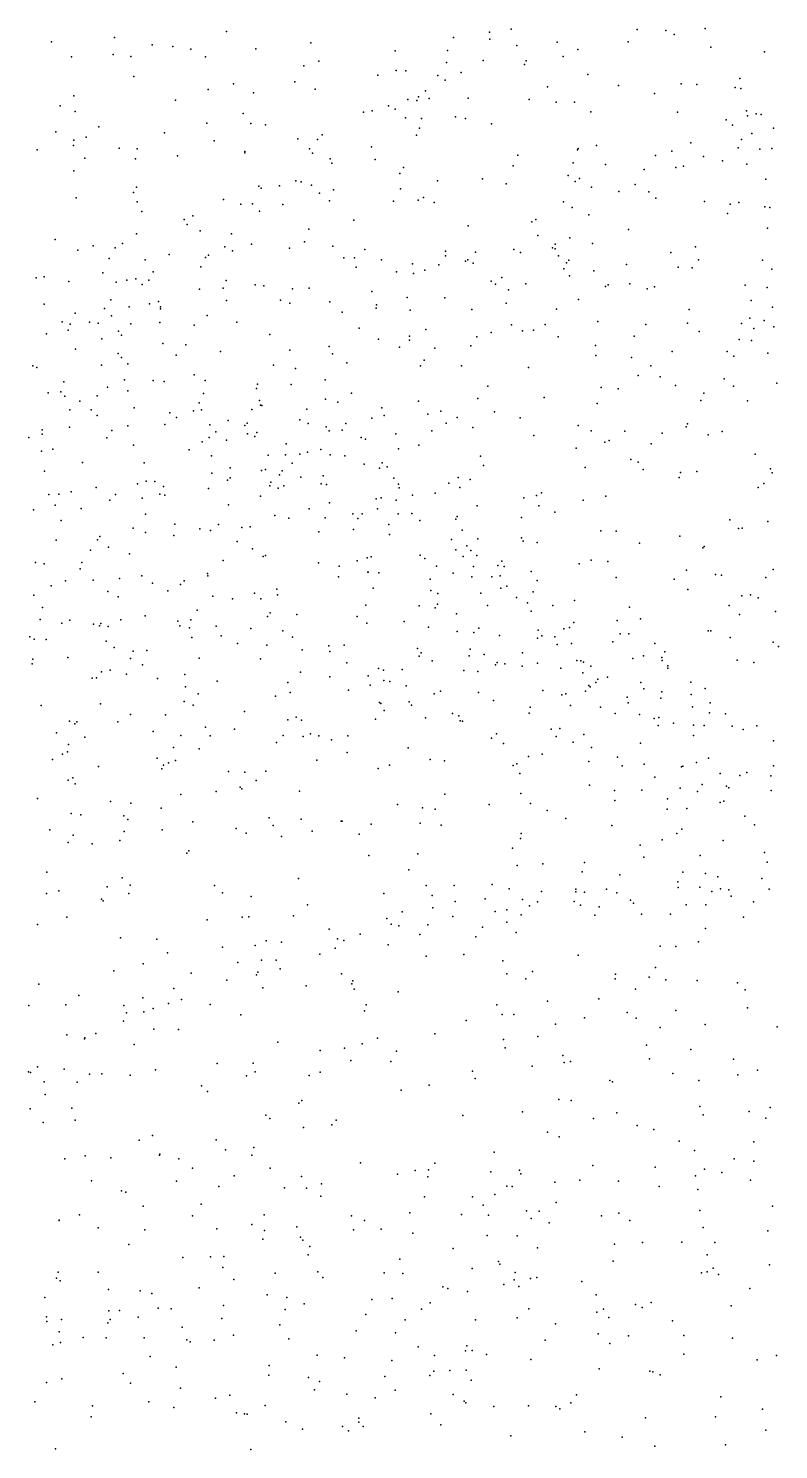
# Model space of a CAD drawing. Header units: metres. Extents: x -25 to 25, y -27.7 to 27.8.
# Drawn here: x -1.914 to -1.207, y -2.669 to -1.331 of the extents above; entities that cross this region are included whole.
import ezdxf

# ---------------------------------------------------------------- set-up
doc = ezdxf.new("R2010")
doc.units = ezdxf.units.M

msp = doc.modelspace()

# ---------------------------------------------------------------- linework, layer by layer
for p in [(-1.7273, -1.3338, -4.7354), (-1.4797, -1.3343, 5.5566), (-1.459, -1.3316, 2.8058), (-1.3403, -1.3319, 6.4833), (-1.3135, -1.3327, -15.4115), (-1.3055, -1.3365, -11.9626), (-1.2763, -1.3308, 6.5567), (-1.8923, -1.3435, 12.0872), (-1.8329, -1.3394, -9.9206), (-1.7974, -1.3463, 13.3128), (-1.7779, -1.3478, -9.4201), (-1.7611, -1.3504, -11.7232), (-1.6998, -1.3499, 10.3289), (-1.6478, -1.3444, 27.6375), (-1.5191, -1.3515, 5.9697), (-1.5134, -1.3392, 5.8966), (-1.4792, -1.341, 27.7811), (-1.4539, -1.3469, 6.2441), (-1.4157, -1.3439, 13.4152), (-1.3962, -1.3508, 4.2176), (-1.3489, -1.3434, 2.602), (-1.2711, -1.3483, 23.7409), (-1.8735, -1.3577, -11.6294), (-1.8343, -1.3555, 3.2162), (-1.8175, -1.3572, -11.6784), (-1.7473, -1.3577, 23.4579), (-1.6404, -1.3615, -4.7312), (-1.5686, -1.352, -20.5767), (-1.5202, -1.363, 6.0426), (-1.4856, -1.361, -9.5629), (-1.4465, -1.3648, 6.3441), (-1.445, -1.3614, -11.8957), (-1.41, -1.3574, 6.4256), (-1.2205, -1.3527, 4.3413), (-1.8147, -1.376, 27.5581), (-1.6545, -1.3659, 23.4608), (-1.5849, -1.3747, 4.0446), (-1.5676, -1.3704, -9.5206), (-1.5583, -1.3709, 5.7408), (-1.5283, -1.3751, 23.4731), (-1.5062, -1.3724, -4.7193), (-1.3869, -1.3741, 27.8296), (-1.2436, -1.3781, 5.2302), (-1.7447, -1.3883, -9.8057), (-1.7208, -1.383, 12.9123), (-1.7019, -1.3914, 27.5792), (-1.6629, -1.3811, -9.7692), (-1.6438, -1.3879, -9.4431), (-1.5398, -1.3895, -15.7725), (-1.5213, -1.3794, 13.4072), (-1.4248, -1.3857, 6.4909), (-1.358, -1.3847, -4.743), (-1.3239, -1.392, 6.6752), (-1.2988, -1.383, 5.3311), (-1.2843, -1.3836, 9.9541), (-1.248, -1.3864, 27.9099), (-1.2428, -1.3874, -20.7327), (-1.8842, -1.4038, 4.8341), (-1.8714, -1.3944, 23.495), (-1.7755, -1.3983, 12.7617), (-1.5746, -1.4036, -9.6965), (-1.5566, -1.3978, 10.211), (-1.5479, -1.3986, -21.6087), (-1.5465, -1.3952, 6.1365), (-1.5364, -1.3969, 5.5106), (-1.4996, -1.3965, -9.6685), (-1.4421, -1.3979, -15.071), (-1.4166, -1.4002, 13.3061), (-1.3994, -1.4002, 5.3184), (-1.87, -1.4089, -4.8577), (-1.7118, -1.4108, -11.7271), (-1.5984, -1.4097, 5.6126), (-1.59, -1.4085, 5.9425), (-1.5684, -1.4068, -9.5891), (-1.5587, -1.4151, 6.2105), (-1.5437, -1.4157, 6.2875), (-1.5117, -1.4141, 6.3987), (-1.5022, -1.4155, 5.4048), (-1.3842, -1.4093, 11.0044), (-1.3023, -1.4096, 13.3812), (-1.2565, -1.4168, -1.0462), (-1.2375, -1.4083, -0.9682), (-1.2364, -1.413, -1.1666), (-1.2283, -1.4111, -11.9526), (-1.2234, -1.4119, -0.8036), (-1.8884, -1.4282, 3.8604), (-1.8478, -1.4235, -9.8665), (-1.7857, -1.4291, 13.2781), (-1.7459, -1.42, -4.7735), (-1.7044, -1.4202, 11.3204), (-1.6905, -1.4216, 5.1018), (-1.6374, -1.4311, 5.792), (-1.5483, -1.4312, -4.744), (-1.5455, -1.4247, 13.1834), (-1.4777, -1.4208, -11.8479), (-1.2504, -1.422, 2.4305), (-1.2323, -1.4298, 6.7997), (-1.212, -1.4247, -0.5012), (-1.906, -1.4451, 11.8188), (-1.8717, -1.4412, 13.1941), (-1.8714, -1.4361, -9.3815), (-1.8598, -1.4331, -11.6051), (-1.8285, -1.4437, 27.4992), (-1.8117, -1.4442, 10.4403), (-1.7389, -1.4367, -9.7549), (-1.6603, -1.4348, 13.0509), (-1.6492, -1.4442, 5.6768), (-1.6416, -1.4355, -9.5327), (-1.5909, -1.4424, 5.4982), (-1.3966, -1.4451, 23.839), (-1.3961, -1.4439, -4.7622), (-1.3788, -1.441, 5.2552), (-1.2898, -1.4385, -0.9172), (-1.2452, -1.4432, -0.2093), (-1.2421, -1.4354, -0.6393), (-1.2248, -1.4446, -1.3619), (-1.2135, -1.444, -0.0137), (-1.861, -1.453, 12.2964), (-1.8131, -1.4537, -9.8091), (-1.7737, -1.4509, -11.6684), (-1.7101, -1.4479, 10.3481), (-1.71, -1.4466, -9.4482), (-1.6464, -1.4484, 5.9052), (-1.6298, -1.4537, 6.0594), (-1.628, -1.4576, 23.5018), (-1.5872, -1.4542, -14.866), (-1.4527, -1.4501, 5.3061), (-1.4006, -1.4575, 27.7647), (-1.323, -1.4506, -1.0057), (-1.3078, -1.4464, -1.0979), (-1.278, -1.4515, -0.4973), (-1.2599, -1.4555, -0.1262), (-1.2369, -1.4587, 4.4625), (-1.8712, -1.4649, 2.756), (-1.5639, -1.4675, 5.3631), (-1.5605, -1.4618, 6.4631), (-1.4574, -1.4602, 6.6783), (-1.4054, -1.4693, -11.8606), (-1.3947, -1.472, 6.7706), (-1.3702, -1.459, 23.5442), (-1.3339, -1.4637, -0.7122), (-1.3041, -1.4618, -1.2777), (-1.2967, -1.4604, -0.3723), (-1.8149, -1.4853, 23.5355), (-1.8123, -1.4804, -4.84), (-1.6969, -1.4795, 13.288), (-1.6947, -1.4814, -9.696), (-1.6775, -1.4789, 5.5302), (-1.6621, -1.4744, 27.5447), (-1.6571, -1.4754, -27.6422), (-1.6472, -1.4783, -4.7876), (-1.6266, -1.4829, 5.4125), (-1.5635, -1.4819, 27.6178), (-1.5285, -1.4742, -11.7979), (-1.4863, -1.4724, 23.5154), (-1.4638, -1.4772, 27.7009), (-1.3989, -1.475, 4.3883), (-1.3834, -1.4802, -0.868), (-1.3577, -1.4844, -1.151), (-1.3423, -1.4778, 6.8379), (-1.3294, -1.4846, 5.1564), (-1.2192, -1.4729, 0.0921), (-1.869, -1.4904, -9.8411), (-1.8116, -1.494, -11.6121), (-1.7302, -1.4919, 5.7472), (-1.7139, -1.4964, -9.5573), (-1.703, -1.496, 5.968), (-1.6742, -1.4965, -9.6223), (-1.6397, -1.4859, 6.26), (-1.6302, -1.4933, 6.3479), (-1.57, -1.4934, 6.5585), (-1.5468, -1.4927, 5.3), (-1.5416, -1.4901, 6.6606), (-1.5318, -1.4948, -15.5131), (-1.4097, -1.4942, -0.7994), (-1.3228, -1.4908, 10.0574), (-1.277, -1.4938, -1.4387), (-1.2528, -1.4962, -4.8289), (-1.2445, -1.4946, 27.8442), (-1.22, -1.4987, 6.9726), (-1.8071, -1.5032, 2.9615), (-1.7674, -1.5108, 4.7563), (-1.7591, -1.5072, -9.7174), (-1.6962, -1.5028, 6.0579), (-1.6074, -1.5115, 10.2869), (-1.436, -1.5108, -0.7135), (-1.4015, -1.4994, -1.0962), (-1.386, -1.5063, -0.3946), (-1.2552, -1.505, 13.3063), (-1.2154, -1.4995, 23.6198), (-1.8122, -1.5243, 27.4611), (-1.7645, -1.5155, 5.6152), (-1.7522, -1.5214, 5.8857), (-1.7228, -1.5243, 27.4808), (-1.6498, -1.5199, 6.4421), (-1.4995, -1.5167, 5.2179), (-1.4398, -1.5129, -1.0045), (-1.434, -1.5257, -0.4775), (-1.3484, -1.5201, 0.0059), (-1.2174, -1.5189, -1.6298), (-1.8889, -1.5297, -9.3735), (-1.853, -1.5355, 12.8714), (-1.8322, -1.5376, -9.775), (-1.8255, -1.5334, 11.5346), (-1.729, -1.5365, 6.1308), (-1.7039, -1.5339, -4.8241), (-1.668, -1.5377, 5.321), (-1.6538, -1.5319, -11.7125), (-1.6273, -1.5359, 11.2245), (-1.5971, -1.5391, -19.8783), (-1.4565, -1.5391, -1.1311), (-1.4203, -1.5376, 13.4864), (-1.4178, -1.5341, -0.2671), (-1.4177, -1.5385, 2.6633), (-1.4038, -1.5281, 6.8726), (-1.3824, -1.5334, 10.1248), (-1.2855, -1.5365, 0.2098), (-1.8676, -1.5396, -11.5367), (-1.8379, -1.5474, -15.7915), (-1.804, -1.5486, 24.0043), (-1.7813, -1.5437, 13.1985), (-1.7472, -1.5465, -21.7178), (-1.7443, -1.5442, 5.3818), (-1.7218, -1.5402, 6.2036), (-1.6167, -1.5469, 6.6243), (-1.6067, -1.5469, -4.8225), (-1.5814, -1.5487, 27.5539), (-1.552, -1.5524, 23.5416), (-1.5211, -1.5451, -0.8096), (-1.5209, -1.5405, 2.7798), (-1.5022, -1.5501, 13.295), (-1.5, -1.5487, 10.2145), (-1.4951, -1.5519, -0.5394), (-1.4929, -1.5416, -0.6343), (-1.4503, -1.5418, -0.4034), (-1.4144, -1.545, 5.1244), (-1.4069, -1.5515, -0.0702), (-1.4047, -1.5492, -1.3427), (-1.3086, -1.5418, 27.7563), (-1.2827, -1.5486, 5.0765), (-1.2223, -1.5491, 0.2956), (-1.9068, -1.5656, -9.833), (-1.8994, -1.5647, -3.2496), (-1.8441, -1.5611, 13.1295), (-1.7965, -1.5599, -9.4989), (-1.7515, -1.5553, 13.1131), (-1.6053, -1.5557, -20.4122), (-1.5673, -1.56, -15.2797), (-1.5512, -1.5617, 5.173), (-1.5405, -1.5585, -0.9239), (-1.5274, -1.5536, -0.7098), (-1.4679, -1.5653, -1.1988), (-1.4096, -1.5573, -4.8433), (-1.4043, -1.5638, 0.0007), (-1.3811, -1.5592, -11.8234), (-1.3504, -1.5531, -20.5816), (-1.3019, -1.5557, -4.8571), (-1.2884, -1.5562, -1.5967), (-1.2134, -1.5576, 5.0335), (-1.8759, -1.5693, -3.3571), (-1.8314, -1.5697, 4.4102), (-1.8214, -1.5678, 5.7015), (-1.8127, -1.5667, 5.5322), (-1.8068, -1.572, -4.8673), (-1.8005, -1.568, -11.5829), (-1.7528, -1.5763, 6.2892), (-1.7307, -1.5755, 10.3792), (-1.7278, -1.5683, 4.259), (-1.7004, -1.5723, 6.4853), (-1.6922, -1.5733, 13.2257), (-1.6652, -1.5761, 4.9106), (-1.6494, -1.5753, 5.2397), (-1.5903, -1.5787, 13.2573), (-1.478, -1.5689, -0.3091), (-1.4738, -1.5717, 6.8806), (-1.4617, -1.5769, 27.6244), (-1.4452, -1.5715, 23.5603), (-1.3701, -1.5739, 27.6843), (-1.3678, -1.5722, 0.1436), (-1.3474, -1.5713, 6.9722), (-1.331, -1.5762, 2.5381), (-1.3242, -1.5741, 13.7142), (-1.2385, -1.5726, 10.0386), (-1.218, -1.5747, -11.8784), (-1.8992, -1.5904, 12.6184), (-1.8365, -1.5863, -3.5106), (-1.7999, -1.5901, 2.6057), (-1.7915, -1.588, -20.6062), (-1.7274, -1.587, 23.5721), (-1.6765, -1.5868, 6.5687), (-1.6678, -1.5896, 27.4684), (-1.6301, -1.5883, 23.9803), (-1.5859, -1.5911, -0.8759), (-1.5573, -1.5843, -0.5955), (-1.5218, -1.5845, -0.3957), (-1.4637, -1.5897, -0.1067), (-1.3958, -1.586, -1.4644), (-1.233, -1.587, -1.8178), (-1.8701, -1.599, -4.9141), (-1.8423, -1.5947, -3.609), (-1.8358, -1.6015, 27.415), (-1.8191, -1.5931, 5.9384), (-1.7897, -1.5949, 5.3509), (-1.7896, -1.5931, 6.1282), (-1.7455, -1.6013, 5.2849), (-1.6185, -1.5979, -11.7018), (-1.5865, -1.5944, -0.735), (-1.5544, -1.5961, 6.8343), (-1.4961, -1.5954, -4.8477), (-1.4165, -1.5951, 6.9537), (-1.2915, -1.5956, -1.6757), (-1.2341, -1.6036, 13.2339), (-1.2207, -1.606, 13.8737), (-1.2128, -1.5933, -27.4865), (-1.8971, -1.6183, 13.0024), (-1.8823, -1.607, -3.0998), (-1.8766, -1.6151, -3.8653), (-1.8747, -1.6095, 5.6318), (-1.8565, -1.6074, -9.4366), (-1.8484, -1.6085, -3.7231), (-1.8293, -1.616, 6.0263), (-1.8177, -1.609, -3.2846), (-1.7903, -1.6077, -9.6322), (-1.758, -1.6102, 6.4664), (-1.7176, -1.6075, 2.8067), (-1.6866, -1.6191, -15.1004), (-1.6025, -1.6131, 23.5715), (-1.5397, -1.6143, -0.3004), (-1.4781, -1.6173, -19.6071), (-1.4587, -1.61, -1.3901), (-1.4484, -1.6156, 0.0654), (-1.438, -1.6149, -11.7786), (-1.427, -1.6096, 10.1855), (-1.3776, -1.6068, -4.8818), (-1.3322, -1.6097, 13.248), (-1.2928, -1.6085, 27.7073), (-1.2819, -1.6161, 5.0094), (-1.2421, -1.6087, -1.8901), (-1.2305, -1.6133, 23.6342), (-1.2116, -1.612, 5.5734), (-1.8697, -1.6329, 5.9073), (-1.8449, -1.6233, -3.7993), (-1.8263, -1.6198, -3.1767), (-1.7875, -1.6275, 6.4053), (-1.7658, -1.6288, -3.3588), (-1.6306, -1.6303, -0.6749), (-1.5842, -1.6236, -0.4456), (-1.5643, -1.6309, -1.2107), (-1.5551, -1.6207, -11.7325), (-1.5548, -1.6245, 4.5476), (-1.531, -1.6318, 5.076), (-1.4973, -1.6299, 27.556), (-1.4915, -1.6214, 5.228), (-1.4147, -1.6213, 0.1908), (-1.3797, -1.6295, -1.5922), (-1.3433, -1.6205, 0.2978), (-1.2444, -1.6238, 7.1217), (-1.2327, -1.6247, 0.4151), (-1.8294, -1.6369, -9.5802), (-1.8264, -1.6406, -9.6832), (-1.7747, -1.6386, -3.6254), (-1.7331, -1.635, 6.5849), (-1.6677, -1.6338, -11.6455), (-1.6274, -1.6374, -1.0145), (-1.6139, -1.6459, -1.1169), (-1.5412, -1.6432, -0.1591), (-1.3792, -1.639, 7.0373), (-1.3457, -1.6408, 23.6159), (-1.3073, -1.6352, 7.0877), (-1.2557, -1.6351, -2.0266), (-1.2492, -1.6396, -2.1337), (-1.2172, -1.6365, -2.2013), (-1.91, -1.6486, 5.7931), (-1.9061, -1.65, 13.0052), (-1.8451, -1.6479, 5.3376), (-1.8205, -1.6466, -3.0877), (-1.7578, -1.6571, 10.4147), (-1.6831, -1.6479, 6.7256), (-1.6624, -1.6511, -0.8135), (-1.5445, -1.6487, 10.2779), (-1.5058, -1.6486, 0.0139), (-1.4429, -1.6501, -1.5195), (-1.3393, -1.6576, -1.7322), (-1.3275, -1.6486, 0.3669), (-1.3186, -1.6589, -1.816), (-1.8806, -1.6635, 23.6466), (-1.8396, -1.6687, -4.0892), (-1.8236, -1.6618, -15.5623), (-1.8205, -1.6722, -2.9812), (-1.7964, -1.6625, 5.2496), (-1.786, -1.6633, -3.84), (-1.7475, -1.6625, 5.1869), (-1.699, -1.6699, -27.5496), (-1.6982, -1.666, -3.4387), (-1.6665, -1.6663, -0.9606), (-1.6343, -1.6619, 6.8252), (-1.4812, -1.6676, 13.6213), (-1.3742, -1.6691, 11.0522), (-1.3582, -1.6701, 27.6157), (-1.3043, -1.667, -1.9489), (-1.2585, -1.6608, 10.1091), (-1.2497, -1.6676, 13.1687), (-1.2089, -1.665, 7.1995), (-1.8956, -1.674, 5.9824), (-1.8834, -1.6732, -4.2659), (-1.8797, -1.677, 6.0808), (-1.8655, -1.682, 11.7876), (-1.8493, -1.6767, -4.1758), (-1.7533, -1.6833, -3.9133), (-1.749, -1.6747, 23.6256), (-1.6964, -1.6812, -3.2776), (-1.6954, -1.6855, -0.8994), (-1.6942, -1.6861, -3.6023), (-1.6342, -1.6799, 13.1325), (-1.6224, -1.6828, -1.1883), (-1.6097, -1.6744, -0.2633), (-1.5465, -1.6819, 13.1608), (-1.4907, -1.6792, 6.9922), (-1.4281, -1.6783, -4.9065), (-1.378, -1.6842, 13.166), (-1.2804, -1.6812, -4.9518), (-1.2777, -1.6742, 0.4618), (-1.2365, -1.6814, 27.6748), (-1.8752, -1.6899, -4.8676), (-1.8551, -1.6899, 6.2708), (-1.8493, -1.6955, -9.6387), (-1.8143, -1.6881, 13.0022), (-1.7807, -1.6928, -4.1744), (-1.7744, -1.6973, -4.2461), (-1.7586, -1.6911, -4.0537), (-1.7509, -1.69, 13.0779), (-1.7036, -1.6897, -3.6963), (-1.6584, -1.6994, -3.3338), (-1.6517, -1.6895, -0.3488), (-1.5903, -1.698, -21.4031), (-1.581, -1.6881, -0.1034), (-1.5787, -1.6953, -1.335), (-1.5376, -1.6942, -1.4191), (-1.5255, -1.6913, 23.6021), (-1.51, -1.6971, 27.493), (-1.4747, -1.6919, 10.2562), (-1.4508, -1.6977, 4.9794), (-1.9011, -1.7089, -9.4943), (-1.901, -1.7131, -9.7178), (-1.8754, -1.7064, -2.815), (-1.8354, -1.7095, -4.5353), (-1.8204, -1.705, -4.4537), (-1.7855, -1.7039, -4.3614), (-1.743, -1.704, 6.7053), (-1.7374, -1.7106, -2.9857), (-1.7257, -1.7, -0.6488), (-1.71, -1.7047, -3.0772), (-1.7078, -1.7025, -3.8388), (-1.7077, -1.7125, -3.98), (-1.6989, -1.7115, -0.4158), (-1.6506, -1.703, -3.5038), (-1.6335, -1.706, -3.4309), (-1.6308, -1.7099, 5.0435), (-1.6185, -1.7092, -1.2615), (-1.6148, -1.703, -4.8913), (-1.5678, -1.7125, 6.9513), (-1.5338, -1.7098, 4.9826), (-1.5203, -1.7025, 4.732), (-1.4953, -1.7066, 0.2781), (-1.396, -1.7048, -27.5087), (-1.3836, -1.7098, -1.7536), (-1.3521, -1.7102, -1.9098), (-1.3169, -1.712, -11.7815), (-1.2941, -1.7059, 4.9398), (-1.2928, -1.7032, -2.216), (-1.2603, -1.7104, 23.6384), (-1.9137, -1.716, -11.4535), (-1.8403, -1.7163, -4.6157), (-1.815, -1.7234, -4.748), (-1.7504, -1.7201, -0.778), (-1.7439, -1.716, -0.8572), (-1.7273, -1.7186, -0.5098), (-1.7008, -1.7153, -1.0652), (-1.6711, -1.7219, -0.2682), (-1.6005, -1.716, -11.6481), (-1.5963, -1.7176, -0.0089), (-1.5462, -1.7232, -4.895), (-1.4378, -1.7143, -1.6386), (-1.3978, -1.7262, 4.9337), (-1.3709, -1.7206, -4.9344), (-1.3668, -1.7189, 0.4842), (-1.3272, -1.7219, 23.844), (-1.2735, -1.7136, 4.6986), (-1.9018, -1.7288, 6.1686), (-1.8912, -1.7271, 5.2736), (-1.8632, -1.7397, 6.4424), (-1.8051, -1.74, -2.8189), (-1.7627, -1.7276, 13.3639), (-1.7416, -1.7335, -4.6136), (-1.688, -1.7327, -4.32), (-1.6718, -1.7323, -4.0684), (-1.6584, -1.7319, -0.1832), (-1.6511, -1.7299, -3.7766), (-1.6385, -1.7273, 23.6196), (-1.6297, -1.7324, -3.1956), (-1.6158, -1.7334, 10.3411), (-1.5807, -1.74, 13.0832), (-1.5652, -1.7269, 0.1852), (-1.4881, -1.7337, 0.3729), (-1.3462, -1.7367, 27.5471), (-1.3396, -1.7394, 10.188), (-1.2293, -1.7319, 7.2403), (-1.8989, -1.7479, -9.5756), (-1.7412, -1.7497, -20.3509), (-1.7239, -1.7446, -0.3483), (-1.6945, -1.7471, -4.8215), (-1.6908, -1.7463, 2.4872), (-1.6774, -1.7514, -11.583), (-1.6749, -1.7474, -1.1932), (-1.6655, -1.7404, -4.2387), (-1.6364, -1.7521, -3.9582), (-1.5976, -1.7412, 0.1111), (-1.5832, -1.7449, -3.5094), (-1.576, -1.7438, -3.4098), (-1.4853, -1.7425, -19.7766), (-1.3894, -1.7442, -11.7433), (-1.3348, -1.7462, 0.5766), (-1.2997, -1.7492, 7.1989), (-1.2843, -1.7481, -2.3535), (-1.2146, -1.7455, 13.9654), (-1.2131, -1.7495, 4.8932), (-1.8501, -1.7631, 27.3289), (-1.8113, -1.7598, -11.5089), (-1.803, -1.7573, 5.1162), (-1.7948, -1.7575, 23.6511), (-1.7867, -1.7621, 6.705), (-1.7444, -1.764, 27.367), (-1.7265, -1.7563, 11.4038), (-1.7241, -1.754, 6.7959), (-1.6865, -1.7616, 6.8644), (-1.6855, -1.7582, 13.5381), (-1.6786, -1.7638, -4.6354), (-1.6734, -1.7615, -4.5636), (-1.6572, -1.7536, -4.4126), (-1.6381, -1.7598, -3.0678), (-1.6331, -1.7603, -1.3376), (-1.5696, -1.7543, -3.3388), (-1.5652, -1.7599, -1.4957), (-1.5646, -1.7636, -3.5959), (-1.5178, -1.7591, 4.9206), (-1.509, -1.7539, 5.0122), (-1.5076, -1.7633, 7.0505), (-1.4979, -1.7555, 13.0827), (-1.3008, -1.7537, -4.9957), (-1.2262, -1.7632, 10.1473), (-1.221, -1.7593, -2.4381), (-1.895, -1.7698, 6.3475), (-1.8889, -1.7799, -19.445), (-1.8855, -1.7693, 11.981), (-1.8737, -1.7672, 5.1854), (-1.8373, -1.7752, -2.6784), (-1.8319, -1.7699, 11.585), (-1.8069, -1.7732, -0.7538), (-1.7901, -1.7696, -2.7564), (-1.7856, -1.7704, -0.4972), (-1.7254, -1.7794, 12.9053), (-1.6955, -1.7714, -4.7403), (-1.6302, -1.7775, 12.9803), (-1.5863, -1.7739, -4.037), (-1.5816, -1.7728, -3.8111), (-1.5675, -1.7751, -3.742), (-1.5522, -1.7703, 27.4258), (-1.5307, -1.7686, -11.6667), (-1.4473, -1.7729, -1.7249), (-1.4354, -1.7707, 10.2606), (-1.4307, -1.7681, -21.2669), (-1.3914, -1.7751, -2.1251), (-1.3699, -1.7713, -16.9688), (-1.9094, -1.7843, -9.6795), (-1.8645, -1.7829, 12.7042), (-1.8036, -1.7884, 12.7856), (-1.6818, -1.7896, -2.9006), (-1.6688, -1.792, 0.0554), (-1.6496, -1.7832, 6.9238), (-1.6344, -1.7918, 0.2154), (-1.6085, -1.788, 0.2806), (-1.6037, -1.7924, -4.5475), (-1.5996, -1.7879, -4.4769), (-1.585, -1.7832, -4.386), (-1.5657, -1.7879, -3.1488), (-1.5527, -1.7876, -4.2402), (-1.5114, -1.7929, -1.6368), (-1.5101, -1.7906, -4.9179), (-1.4912, -1.7804, 0.4868), (-1.4493, -1.7913, -11.6945), (-1.4332, -1.7803, -1.8273), (-1.4179, -1.7864, -1.9418), (-1.253, -1.7935, 27.5384), (-1.8832, -1.7943, -2.5791), (-1.8154, -1.8015, -0.9247), (-1.8038, -1.8056, -0.3932), (-1.776, -1.7977, -0.3204), (-1.7524, -1.8021, -21.5375), (-1.7425, -1.8036, -1.159), (-1.7349, -1.7981, -0.1624), (-1.7129, -1.8009, -0.0752), (-1.7052, -1.8001, 4.9771), (-1.6403, -1.8048, -4.8268), (-1.6076, -1.8028, -4.9045), (-1.5744, -1.7979, 0.4033), (-1.5452, -1.7943, 13.0025), (-1.5054, -1.8033, -3.3399), (-1.3746, -1.804, -2.267), (-1.3601, -1.8043, 13.001), (-1.245, -1.8019, 12.976), (-1.2415, -1.8015, 7.2893), (-1.2171, -1.7952, -5.0318), (-1.888, -1.8129, -11.4535), (-1.849, -1.8125, 6.6648), (-1.8468, -1.8094, -0.6667), (-1.8385, -1.8193, -0.5022), (-1.7769, -1.8083, 6.7772), (-1.7173, -1.8141, 23.9821), (-1.5738, -1.8076, -19.4228), (-1.5154, -1.812, -3.7744), (-1.5009, -1.8181, -4.2028), (-1.4906, -1.8115, -3.4712), (-1.4493, -1.8107, 7.1346), (-1.4479, -1.8138, 4.8501), (-1.4345, -1.8149, -2.0568), (-1.3383, -1.8155, -2.3828), (-1.3002, -1.8089, 0.7247), (-1.2785, -1.8201, 10.2006), (-1.2771, -1.8187, -11.7446), (-1.8637, -1.8337, 10.5423), (-1.8555, -1.8222, -0.7708), (-1.8187, -1.8258, -1.0119), (-1.7305, -1.8318, 12.7708), (-1.7028, -1.8211, -2.7782), (-1.6927, -1.8282, 0.1416), (-1.6907, -1.8273, 23.6447), (-1.6044, -1.8323, -2.9512), (-1.5949, -1.8295, 10.3525), (-1.591, -1.8284, -4.6756), (-1.5449, -1.8268, 4.8577), (-1.5404, -1.8301, -4.5559), (-1.5114, -1.8219, 0.5444), (-1.5043, -1.8283, -3.8595), (-1.497, -1.8224, -4.1156), (-1.4915, -1.8273, -1.7526), (-1.468, -1.8326, -1.8994), (-1.3838, -1.8317, -11.7039), (-1.3679, -1.8329, 0.7132), (-1.9075, -1.8338, 12.5196), (-1.8992, -1.8351, 5.1213), (-1.8653, -1.8397, -0.8659), (-1.8071, -1.8464, 27.3025), (-1.7454, -1.8442, -0.0123), (-1.745, -1.8464, -1.2373), (-1.6407, -1.834, 12.854), (-1.6212, -1.8373, -1.5212), (-1.5941, -1.8429, 23.6382), (-1.5938, -1.8428, 0.4705), (-1.5837, -1.8435, 7.0454), (-1.5296, -1.8372, -11.627), (-1.5137, -1.8439, 10.3161), (-1.4945, -1.8375, 23.6297), (-1.4717, -1.8366, -3.5718), (-1.4694, -1.8463, -3.6703), (-1.4657, -1.8375, -4.9549), (-1.4403, -1.8423, 0.6564), (-1.3951, -1.835, 4.7891), (-1.2939, -1.841, 4.8055), (-1.2666, -1.8452, -2.5018), (-1.2608, -1.8458, 12.9049), (-1.2122, -1.8405, -2.5539), (-1.8926, -1.8559, -0.7143), (-1.8791, -1.851, -0.5534), (-1.8532, -1.8505, 5.053), (-1.8281, -1.8489, -11.4807), (-1.7971, -1.8534, -2.5827), (-1.7826, -1.8604, -0.091), (-1.7707, -1.8545, 23.6726), (-1.7674, -1.8512, 6.845), (-1.6801, -1.859, 0.3144), (-1.6219, -1.8473, -2.8744), (-1.5891, -1.8581, -11.5838), (-1.5354, -1.8496, -3.0508), (-1.5349, -1.8601, 7.1103), (-1.4963, -1.8474, -4.4991), (-1.4772, -1.8474, 12.9133), (-1.4689, -1.8579, -3.1935), (-1.4631, -1.856, -3.9398), (-1.4345, -1.8508, 11.1281), (-1.3603, -1.8478, 10.259), (-1.3056, -1.8494, -5.0582), (-1.2926, -1.8592, 23.6531), (-1.219, -1.848, -21.1893), (-1.9091, -1.8645, 6.5847), (-1.8393, -1.861, -2.4654), (-1.8294, -1.866, 6.762), (-1.7403, -1.8654, 2.1504), (-1.7217, -1.8681, 12.6909), (-1.7011, -1.8627, -1.3843), (-1.6951, -1.8679, 4.8939), (-1.6794, -1.8642, 27.3433), (-1.5285, -1.873, 4.8014), (-1.5284, -1.8631, -4.6485), (-1.4876, -1.8627, -1.9596), (-1.4541, -1.8667, 27.4077), (-1.4436, -1.8717, -2.2743), (-1.4383, -1.8614, -3.4048), (-1.3994, -1.8695, 4.7885), (-1.2419, -1.8652, 0.8492), (-1.2336, -1.8642, 27.4607), (-1.2263, -1.8671, 5.9778), (-1.9009, -1.8762, 27.2568), (-1.804, -1.8839, 12.5413), (-1.7552, -1.8786, 0.0851), (-1.6889, -1.8846, 0.3915), (-1.6864, -1.8812, -1.4596), (-1.661, -1.8828, 10.4137), (-1.6042, -1.8847, 12.7621), (-1.596, -1.8741, 2.5863), (-1.5459, -1.8745, -2.9629), (-1.5307, -1.8765, -4.7853), (-1.5108, -1.8822, 13.8548), (-1.4814, -1.8744, 7.1629), (-1.4404, -1.8798, 0.7373), (-1.4198, -1.8744, -4.2093), (-1.3476, -1.876, -20.5278), (-1.3372, -1.8869, 4.7614), (-1.2537, -1.8743, 17.9197), (-1.244, -1.8827, -11.7231), (-1.2099, -1.8799, 0.9175), (-1.9029, -1.8874, -0.4949), (-1.8825, -1.8909, -0.3733), (-1.8752, -1.888, -0.9854), (-1.8528, -1.8919, 13.6803), (-1.8472, -1.8936, 12.4458), (-1.8458, -1.8914, -2.3371), (-1.839, -1.8942, 4.9839), (-1.827, -1.8877, -1.1363), (-1.7732, -1.889, -2.5088), (-1.7714, -1.8935, 10.4911), (-1.7623, -1.8955, 0.1582), (-1.7611, -1.8878, 4.9128), (-1.7372, -1.8938, 0.2824), (-1.7046, -1.8959, -11.5298), (-1.6742, -1.8981, 0.4669), (-1.5951, -1.891, 0.5701), (-1.5601, -1.8893, -2.8895), (-1.5371, -1.8948, -27.3903), (-1.51, -1.8987, 12.7846), (-1.4943, -1.8998, -2.2144), (-1.4896, -1.8956, -4.7099), (-1.4338, -1.8977, -4.5794), (-1.4094, -1.8962, -3.502), (-1.404, -1.895, -4.4539), (-1.4001, -1.8903, -4.0722), (-1.3593, -1.8885, 12.8511), (-1.2736, -1.8983, 23.8338), (-1.2709, -1.8982, -2.5656), (-1.9128, -1.9037, 12.3633), (-1.9086, -1.9059, -20.4726), (-1.8974, -1.9062, -2.1925), (-1.8409, -1.9078, -0.1628), (-1.8334, -1.9138, 23.7077), (-1.7602, -1.9046, -16.8587), (-1.7323, -1.9028, 6.9281), (-1.7169, -1.91, 12.5643), (-1.6894, -1.9116, -2.606), (-1.6653, -1.9042, 13.8165), (-1.6311, -1.9122, 12.6341), (-1.6164, -1.9118, -1.6547), (-1.47, -1.9025, -3.0643), (-1.4342, -1.9051, 23.6419), (-1.4301, -1.9029, 5.363), (-1.418, -1.9039, -3.7967), (-1.4158, -1.9112, -2.4161), (-1.4023, -1.9101, -3.8656), (-1.3632, -1.9085, -4.166), (-1.3565, -1.9009, 0.9049), (-1.3481, -1.9011, -2.4817), (-1.3238, -1.91, 0.9908), (-1.2528, -1.9046, 1.008), (-1.2123, -1.9089, 23.6825), (-1.2071, -1.913, 27.3975), (-1.91, -1.9249, -0.9222), (-1.8768, -1.9233, -0.2605), (-1.8178, -1.9242, -2.2772), (-1.8155, -1.9174, -0.0209), (-1.8026, -1.9168, 6.8467), (-1.7532, -1.924, 12.4849), (-1.6954, -1.9244, -1.5176), (-1.656, -1.9161, 0.5423), (-1.6299, -1.9176, -11.5512), (-1.5475, -1.9149, -1.8681), (-1.5457, -1.9219, 23.6475), (-1.5441, -1.9188, -1.9401), (-1.5337, -1.9265, -20.0036), (-1.4988, -1.9216, -2.9382), (-1.4977, -1.9153, 0.7937), (-1.4845, -1.9205, -4.8652), (-1.4486, -1.9189, 5.0179), (-1.3971, -1.926, 27.3645), (-1.3936, -1.9265, -3.2336), (-1.3444, -1.9243, -4.481), (-1.3344, -1.9216, -4.3852), (-1.3172, -1.9233, 13.9908), (-1.3167, -1.9261, 1.0711), (-1.3144, -1.9179, -11.6861), (-1.2461, -1.9257, 1.0946), (-1.9105, -1.9291, -11.4192), (-1.8452, -1.9369, -0.091), (-1.837, -1.9352, -11.4573), (-1.8215, -1.9391, 27.2543), (-1.8066, -1.9303, 0.0709), (-1.7668, -1.9394, 0.3898), (-1.6577, -1.9372, -2.2615), (-1.6141, -1.9283, 0.6432), (-1.5939, -1.9406, 4.7607), (-1.5843, -1.9336, 0.7175), (-1.5795, -1.9352, 7.1083), (-1.5619, -1.9346, -2.1859), (-1.5037, -1.9354, 4.7293), (-1.4906, -1.9365, -2.3642), (-1.474, -1.9301, -4.9425), (-1.4722, -1.9281, 12.6823), (-1.465, -1.9292, -2.9991), (-1.4488, -1.9316, -5.0147), (-1.4343, -1.9287, 0.9184), (-1.4123, -1.9334, -4.699), (-1.3917, -1.9376, 7.2627), (-1.3909, -1.9277, -3.6978), (-1.384, -1.9316, -3.5932), (-1.3115, -1.9311, -4.2395), (-1.3114, -1.9334, 12.6643), (-1.2303, -1.9281, 4.7225), (-1.854, -1.9426, 6.7825), (-1.8499, -1.9423, -2.1196), (-1.7923, -1.9432, -1.3008), (-1.766, -1.9509, 12.3918), (-1.7362, -1.9457, -1.4412), (-1.6695, -1.9469, -2.3713), (-1.63, -1.9414, -2.5196), (-1.6124, -1.9541, -1.9549), (-1.592, -1.9495, 23.9155), (-1.5792, -1.9449, -2.6932), (-1.5735, -1.946, 2.4325), (-1.5582, -1.9499, -2.2718), (-1.3858, -1.9498, -2.6211), (-1.3846, -1.951, -3.1512), (-1.3793, -1.9469, 12.6024), (-1.3775, -1.9436, 4.7032), (-1.3684, -1.9418, 5.6463), (-1.3369, -1.9467, -3.9654), (-1.3341, -1.9527, -4.6055), (-1.2898, -1.9465, -4.3248), (-1.2762, -1.9526, 7.3586), (-1.846, -1.967, -1.2212), (-1.7673, -1.9647, 0.4782), (-1.7541, -1.9575, 4.8326), (-1.6812, -1.9596, 10.4585), (-1.6673, -1.9562, 12.4181), (-1.5831, -1.9656, 12.4267), (-1.5819, -1.9665, -2.5975), (-1.5552, -1.9652, -2.3612), (-1.5317, -1.9575, 10.3652), (-1.5258, -1.9551, 11.2052), (-1.49, -1.9561, -2.6992), (-1.4759, -1.9638, -2.4276), (-1.4293, -1.9543, 1.0069), (-1.4113, -1.9586, 12.5128), (-1.4077, -1.9576, -2.6875), (-1.389, -1.9551, -2.5224), (-1.3497, -1.9606, 17.6523), (-1.3488, -1.9661, -3.7521), (-1.3182, -1.9616, 1.155), (-1.3171, -1.9557, -5.1125), (-1.2894, -1.9582, 12.4037), (-1.2716, -1.9661, 4.6728), (-1.9021, -1.9686, -1.0444), (-1.8178, -1.977, -2.0448), (-1.7848, -1.9773, -1.3778), (-1.7587, -1.9683, -27.3248), (-1.7104, -1.9742, -11.5081), (-1.6619, -1.9794, 7.0465), (-1.5788, -1.9731, 0.8415), (-1.553, -1.9682, -2.4331), (-1.5398, -1.9802, 4.6868), (-1.5144, -1.976, -19.8004), (-1.5086, -1.9781, 17.9927), (-1.4422, -1.9756, 12.3642), (-1.4413, -1.9702, 17.8054), (-1.4032, -1.9684, -4.7778), (-1.3749, -1.97, 10.3267), (-1.3612, -1.976, 12.3332), (-1.3382, -1.977, -3.4465), (-1.3245, -1.9808, -27.2335), (-1.3199, -1.9799, -11.6458), (-1.2881, -1.9699, -2.6317), (-1.2723, -1.9754, -4.0964), (-1.257, -1.9763, -4.3806), (-1.8877, -1.9942, -1.1574), (-1.8755, -1.9832, -0.0213), (-1.8705, -1.9859, -1.9729), (-1.8686, -1.9839, 23.7398), (-1.8297, -1.9839, 0.3189), (-1.7966, -1.9931, 12.245), (-1.7472, -1.9888, -2.1081), (-1.7198, -1.9908, -1.6002), (-1.6695, -1.982, 0.7113), (-1.6568, -1.9823, 23.6685), (-1.587, -1.9814, 27.2918), (-1.5071, -1.9828, -2.5174), (-1.5051, -1.9832, 0.9861), (-1.4213, -1.9909, -2.9292), (-1.4133, -1.9902, -4.9443), (-1.3205, -1.9872, 12.2253), (-1.3063, -1.985, -3.8748), (-1.2874, -1.9871, 17.4456), (-1.2773, -1.9872, -4.5755), (-1.251, -1.9879, 12.123), (-1.2405, -1.9912, -4.2164), (-1.2277, -1.9876, 7.4183), (-1.8762, -2.0053, 0.0965), (-1.861, -1.9983, 0.2184), (-1.7706, -1.9966, 0.5575), (-1.7429, -1.9972, 0.6238), (-1.6804, -2.0032, -1.9122), (-1.674, -1.9967, -1.7056), (-1.6553, -1.9976, -1.7732), (-1.6482, -1.9951, -1.8473), (-1.6403, -1.997, 12.3013), (-1.6286, -2.0008, 4.7153), (-1.613, -1.997, -19.578), (-1.4777, -1.9993, 7.225), (-1.4729, -1.9953, 12.2748), (-1.4663, -2.0043, 13.9856), (-1.4167, -1.9978, -5.0496), (-1.4007, -2.0031, -4.8648), (-1.3908, -1.9959, 1.1521), (-1.3371, -2.0041, 5.7861), (-1.2874, -1.9966, -4.6516), (-1.2119, -2.0018, 4.8214), (-1.8914, -2.0193, -11.4086), (-1.8821, -2.0142, 17.8361), (-1.8774, -2.0122, 6.7962), (-1.7926, -2.0181, 4.8048), (-1.7774, -2.0079, 10.532), (-1.7754, -2.0204, 6.9417), (-1.7531, -2.0092, -2.0273), (-1.6423, -2.0199, 13.9422), (-1.6138, -2.0128, 17.8649), (-1.5563, -2.0084, 17.64), (-1.5354, -2.0193, 18.1778), (-1.5219, -2.0207, 1.0595), (-1.4428, -2.0166, 17.4912), (-1.4299, -2.0143, -11.5815), (-1.3834, -2.0082, 7.2969), (-1.3588, -2.0173, -2.7484), (-1.2731, -2.0181, -5.1491), (-1.8479, -2.026, -1.8328), (-1.7885, -2.0281, -1.9248), (-1.7868, -2.0248, 27.2344), (-1.7821, -2.0225, -1.4718), (-1.7255, -2.0306, 2.0337), (-1.7102, -2.0312, 18.0867), (-1.6902, -2.0303, 0.7819), (-1.5846, -2.0277, 0.9585), (-1.5739, -2.0248, 12.1979), (-1.4571, -2.025, 23.6554), (-1.4539, -2.0234, -20.2993), (-1.4509, -2.0325, 10.3772), (-1.3859, -2.0213, -2.8742), (-1.3546, -2.0253, -5.114), (-1.3337, -2.0236, -3.067), (-1.2987, -2.0264, -3.3332), (-1.2972, -2.0255, -3.6215), (-1.2846, -2.0221, -3.7623), (-1.2622, -2.0325, -2.7565), (-1.2436, -2.0343, -3.9242), (-1.237, -2.0315, 14.1349), (-1.2118, -2.0253, -4.1278), (-1.8767, -2.0389, -1.2692), (-1.8721, -2.0366, 0.3872), (-1.87, -2.0422, 23.9378), (-1.7146, -2.0453, -11.4897), (-1.7129, -2.047, -1.7443), (-1.6996, -2.0391, 27.249), (-1.3852, -2.0434, 12.1121), (-1.3238, -2.0361, 10.3465), (-1.2999, -2.0465, -3.1239), (-1.279, -2.043, -3.4973), (-1.2562, -2.0445, -2.9441), (-1.2539, -2.0462, -2.8468), (-1.2145, -2.0346, 1.3356), (-1.9055, -2.0561, 0.3086), (-1.8367, -2.059, 18.178), (-1.8177, -2.0604, 0.6153), (-1.7706, -2.0524, 12.1545), (-1.7373, -2.0495, -1.8293), (-1.6586, -2.0491, 0.8716), (-1.5217, -2.0519, 4.6005), (-1.4501, -2.0513, 5.1451), (-1.441, -2.0608, 5.3405), (-1.3616, -2.0486, 18.4082), (-1.3613, -2.058, 27.2641), (-1.3359, -2.0482, 1.3123), (-1.3119, -2.0564, 4.5615), (-1.2834, -2.0495, 23.6811), (-1.2622, -2.0598, -3.4308), (-1.2588, -2.0586, 11.9996), (-1.2141, -2.0485, 4.5789), (-1.8739, -2.0702, 11.5778), (-1.8646, -2.0714, 0.5242), (-1.8242, -2.0724, 1.8871), (-1.7891, -2.0652, 0.6827), (-1.6873, -2.0743, 12.1377), (-1.5661, -2.0617, 2.2362), (-1.5426, -2.065, -11.5406), (-1.5306, -2.0661, -16.9255), (-1.4799, -2.0617, 2.5424), (-1.4253, -2.0673, 2.7021), (-1.312, -2.0661, -4.8848), (-1.2936, -2.0655, -3.0199), (-1.2388, -2.0728, -3.7423), (-1.8939, -2.0855, 4.8304), (-1.8238, -2.0873, -1.5865), (-1.8205, -2.076, 4.7692), (-1.7879, -2.0855, -1.7118), (-1.759, -2.078, 0.7577), (-1.7182, -2.0843, 0.8456), (-1.6834, -2.0815, 10.5231), (-1.6569, -2.0755, 23.685), (-1.6466, -2.087, 0.985), (-1.6193, -2.0774, 27.246), (-1.6185, -2.0773, 7.1394), (-1.5912, -2.0803, 17.4442), (-1.5448, -2.0794, -27.2038), (-1.5252, -2.0811, 7.2268), (-1.4075, -2.075, 1.2877), (-1.3642, -2.0814, -11.5768), (-1.2984, -2.0849, 7.4011), (-1.2299, -2.0808, 1.3915), (-1.8766, -2.0976, -1.7169), (-1.8719, -2.0906, -27.1686), (-1.8541, -2.0988, 10.6456), (-1.8278, -2.0957, 12.0835), (-1.709, -2.0886, 7.053), (-1.6757, -2.092, 4.639), (-1.6025, -2.0896, 4.5995), (-1.4502, -2.0938, 4.5381), (-1.4498, -2.0891, 12.0777), (-1.3375, -2.0999, 4.5029), (-1.3167, -2.095, -5.0226), (-1.3031, -2.0892, 23.8716), (-1.2592, -2.0957, 2.7242), (-1.7649, -2.1077, 4.6778), (-1.763, -2.1053, 6.9953), (-1.5932, -2.1097, -11.5148), (-1.5472, -2.1081, 4.5428), (-1.4579, -2.1028, 27.2436), (-1.3342, -2.1113, 5.9475), (-1.2811, -2.1098, 4.4598), (-1.2205, -2.1069, -3.5566), (-1.8967, -2.1256, -11.3863), (-1.5557, -2.1233, 23.6764), (-1.4535, -2.1191, 10.4446), (-1.4293, -2.1177, -11.5547), (-1.3922, -2.1251, 12.0057), (-1.3899, -2.1165, 11.2306), (-1.3567, -2.1279, 4.4091), (-1.2973, -2.1254, -16.9881), (-1.2759, -2.1268, -20.5237), (-1.2178, -2.1162, -3.6449), (-1.8398, -2.1394, 0.7294), (-1.8257, -2.1309, -11.4209), (-1.8183, -2.1378, 23.7525), (-1.7388, -2.1379, 12.0626), (-1.6594, -2.1315, -19.7414), (-1.5393, -2.138, 27.2188), (-1.513, -2.1381, -19.957), (-1.4771, -2.1371, 2.3719), (-1.4611, -2.1411, 4.4089), (-1.3982, -2.1415, 5.6917), (-1.302, -2.1346, 17.2755), (-1.3018, -2.1398, 3.9252), (-1.2812, -2.1396, 3.7812), (-1.2643, -2.1298, 4.3883), (-1.2617, -2.1412, 7.4252), (-1.2229, -2.1313, -11.5879), (-1.216, -2.1415, 3.856), (-1.8969, -2.1455, 0.6413), (-1.8853, -2.1432, 18.3336), (-1.8452, -2.1509, 6.9108), (-1.8437, -2.1526, -21.5403), (-1.8196, -2.1456, 4.7027), (-1.7311, -2.1448, 23.7142), (-1.7043, -2.1485, 1.0024), (-1.579, -2.1455, 1.1916), (-1.5337, -2.1474, 3.8659), (-1.512, -2.153, 3.7406), (-1.4836, -2.1506, 3.9498), (-1.4483, -2.1512, 3.681), (-1.4344, -2.1535, 4.0199), (-1.4306, -2.1436, 3.8237), (-1.3999, -2.1531, 23.6715), (-1.3983, -2.144, 3.927), (-1.3899, -2.1443, 3.7481), (-1.3694, -2.1416, 10.4455), (-1.3595, -2.145, 27.2086), (-1.3466, -2.1517, 3.6283), (-1.3438, -2.1546, 4.1936), (-1.2699, -2.1438, -5.1133), (-1.2539, -2.1421, 14.2438), (-1.2519, -2.148, 4.008), (-1.2309, -2.1535, 4.1166), (-1.8779, -2.1679, 27.1613), (-1.7126, -2.1677, 7.0594), (-1.7063, -2.1674, 23.8967), (-1.6644, -2.1666, 1.1008), (-1.6511, -2.1561, 7.1209), (-1.5618, -2.1628, 3.7892), (-1.5331, -2.1591, 4.0182), (-1.5141, -2.1671, 4.3357), (-1.4742, -2.1625, 7.2709), (-1.4633, -2.1609, 4.1443), (-1.4498, -2.1655, 4.2386), (-1.4417, -2.1573, 17.3487), (-1.3938, -2.1566, 4.1113), (-1.3802, -2.166, 1.413), (-1.3762, -2.158, 4.2559), (-1.3363, -2.1651, -11.5658), (-1.3091, -2.1651, 6.1277), (-1.2942, -2.1561, 23.6851), (-1.2756, -2.1561, -5.185), (-1.2403, -2.1677, 1.4804), (-1.9054, -2.1749, 4.7694), (-1.7457, -2.1704, 10.6068), (-1.6305, -2.1792, 3.8399), (-1.5762, -2.1691, 4.3985), (-1.5723, -2.1746, 3.6545), (-1.5651, -2.1759, 1.2725), (-1.5376, -2.175, 4.2177), (-1.4862, -2.1772, 3.5871), (-1.4632, -2.1725, 11.9814), (-1.2759, -2.1785, 10.4655), (-1.8273, -2.1874, 0.8422), (-1.793, -2.1885, 0.9103), (-1.7003, -2.1946, 3.8729), (-1.6901, -2.1902, 11.9994), (-1.6757, -2.1915, 4.5077), (-1.6227, -2.1882, 27.1864), (-1.6169, -2.1898, 4.133), (-1.6015, -2.1839, 7.1701), (-1.5752, -2.1939, 4.2937), (-1.5453, -2.1841, 11.9994), (-1.4923, -2.1865, 1.3534), (-1.4545, -2.1823, 5.4361), (-1.2826, -2.1911, 6.3686), (-1.783, -2.2014, -11.428), (-1.7313, -2.1962, 11.2749), (-1.6943, -2.2085, 4.1099), (-1.6807, -2.2083, 4.4093), (-1.6393, -2.2027, 3.6478), (-1.6249, -2.1972, 4.2065), (-1.5392, -2.2045, 3.5244), (-1.5037, -2.2029, 18.4294), (-1.3959, -2.2035, -11.5449), (-1.3188, -2.1952, 7.3959), (-1.3041, -2.1955, 3.4598), (-1.8337, -2.2184, 10.7), (-1.8059, -2.2117, 6.9656), (-1.7608, -2.2206, 3.955), (-1.7167, -2.2107, 3.7965), (-1.6978, -2.2195, 3.7108), (-1.6767, -2.2166, 1.1502), (-1.6191, -2.2213, -11.4877), (-1.4671, -2.2091, 3.4822), (-1.4631, -2.2211, 23.6623), (-1.4391, -2.2189, 10.5254), (-1.3607, -2.2214, 3.4148), (-1.3231, -2.2153, 11.8807), (-1.9043, -2.231, 4.7215), (-1.7772, -2.2351, 4.0351), (-1.7272, -2.2272, 1.0995), (-1.699, -2.2221, 18.3929), (-1.6933, -2.2344, 10.6232), (-1.6523, -2.2325, 1.216), (-1.6094, -2.2307, 10.5821), (-1.6082, -2.2279, 3.535), (-1.4452, -2.2258, 2.7188), (-1.3611, -2.2259, 1.4891), (-1.3292, -2.2244, 27.1488), (-1.3134, -2.2268, 2.937), (-1.2837, -2.2274, 1.5254), (-1.2457, -2.2298, 3.4107), (-1.8666, -2.2416, 1.7849), (-1.8063, -2.2437, 23.7448), (-1.7697, -2.2454, 4.1503), (-1.6071, -2.2356, 2.0245), (-1.5657, -2.2383, 1.3413), (-1.4248, -2.2471, 11.306), (-1.3765, -2.2447, 7.3534), (-1.3421, -2.2358, -20.3229), (-1.2387, -2.2362, 7.4449), (-1.9137, -2.251, 6.838), (-1.8788, -2.2503, 0.8629), (-1.8241, -2.2512, 14.0764), (-1.8216, -2.2579, 3.981), (-1.8053, -2.257, 3.7916), (-1.7966, -2.254, 1.0191), (-1.7821, -2.2492, 27.1377), (-1.7427, -2.2501, 7.0369), (-1.714, -2.2598, 3.5805), (-1.5975, -2.256, 3.4575), (-1.5957, -2.2503, 11.9333), (-1.4727, -2.2504, 5.1429), (-1.4675, -2.2595, 2.2724), (-1.4566, -2.2595, 7.2913), (-1.3499, -2.2578, -11.5442), (-1.3038, -2.2558, 3.3562), (-1.2364, -2.2531, 23.6927), (-1.8245, -2.2659, 4.0841), (-1.796, -2.2734, 4.4517), (-1.7725, -2.2738, 3.6262), (-1.5014, -2.2653, 1.4267), (-1.4173, -2.2685, 14.2926), (-1.3899, -2.2628, 5.8684), (-1.3414, -2.2631, 23.9466), (-1.3187, -2.2718, 7.4017), (-1.2763, -2.2689, 11.7873), (-1.2086, -2.2711, 18.7455), (-1.878, -2.2786, 4.6209), (-1.8613, -2.2824, 3.8537), (-1.8608, -2.2815, 10.7798), (-1.8507, -2.2773, 11.3509), (-1.8145, -2.2877, 4.2415), (-1.6791, -2.2856, 1.2542), (-1.5994, -2.2873, 7.1826), (-1.585, -2.2819, 3.0531), (-1.5312, -2.2776, 23.8955), (-1.4663, -2.2832, 10.5946), (-1.434, -2.2802, 4.9403), (-1.3317, -2.2883, 10.5871), (-1.639, -2.2935, 10.6591), (-1.6163, -2.2913, 27.1331), (-1.5671, -2.2941, 1.3963), (-1.4648, -2.2908, 27.1313), (-1.4104, -2.2982, 3.3067), (-1.3288, -2.3012, 18.5537), (-1.2899, -2.2925, 6.5626), (-1.2495, -2.3017, 6.7782), (-1.9141, -2.3136, 3.9391), (-1.9121, -2.314, 4.0408), (-1.9055, -2.3089, 0.9121), (-1.8803, -2.3111, 4.1696), (-1.8448, -2.3154, 3.6458), (-1.7943, -2.3115, -11.3982), (-1.7362, -2.3056, 10.7179), (-1.7022, -2.3054, 11.8827), (-1.7004, -2.3136, 3.4447), (-1.6391, -2.3138, 23.6813), (-1.6102, -2.3027, 3.3894), (-1.5725, -2.3038, -11.4879), (-1.4957, -2.313, 11.8505), (-1.4394, -2.3082, 2.5588), (-1.4091, -2.3048, 7.3306), (-1.4032, -2.3037, 3.0797), (-1.3069, -2.315, 3.2608), (-1.227, -2.312, 10.6307), (-1.8993, -2.3231, 17.5318), (-1.8682, -2.3233, 4.489), (-1.8566, -2.3157, 4.3857), (-1.8181, -2.3167, 11.8526), (-1.7511, -2.3268, 1.1849), (-1.7085, -2.3172, -26.8834), (-1.6494, -2.317, 14.214), (-1.5365, -2.3262, 3.2826), (-1.4931, -2.3198, 7.2679), (-1.366, -2.3217, 1.5597), (-1.3636, -2.3229, 23.6701), (-1.2824, -2.3217, 6.108), (-1.2456, -2.3163, -11.5466), (-1.8983, -2.3349, 6.8876), (-1.7453, -2.3321, 23.7125), (-1.6565, -2.3406, 1.9213), (-1.5629, -2.3308, 10.6677), (-1.4142, -2.3396, 3.2307), (-1.4026, -2.3404, 27.0763), (-1.9125, -2.3485, 3.7028), (-1.8732, -2.3478, 10.8615), (-1.6902, -2.3543, 7.0939), (-1.6591, -2.3431, 3.3518), (-1.5046, -2.3545, -26.766), (-1.4485, -2.3513, -11.5135), (-1.3596, -2.3521, 3.1881), (-1.2814, -2.3461, 1.6054), (-1.2782, -2.3539, 6.9205), (-1.2349, -2.351, -25.9845), (-1.2149, -2.3471, 11.6258), (-1.9003, -2.3614, 3.6279), (-1.8701, -2.3589, 18.393), (-1.6865, -2.3574, 10.7684), (-1.6547, -2.3658, 3.1823), (-1.6282, -2.3635, 7.1501), (-1.6242, -2.3591, -11.4655), (-1.3816, -2.3575, 4.7604), (-1.3405, -2.3642, 11.7089), (-1.3248, -2.3678, 10.6839), (-1.2192, -2.3573, 7.4463), (-1.8096, -2.3779, 3.4605), (-1.7971, -2.3735, 27.0637), (-1.7373, -2.3776, 1.2526), (-1.425, -2.3705, 5.7228), (-1.414, -2.3747, 10.6975), (-1.3007, -2.3788, -11.5358), (-1.2305, -2.3793, -21.0262), (-1.8799, -2.3956, 3.5323), (-1.8605, -2.3925, 1.0818), (-1.8364, -2.3944, -11.3637), (-1.7907, -2.3921, 1.1879), (-1.7902, -2.3912, 10.8587), (-1.7724, -2.3954, 3.3701), (-1.7284, -2.3871, -11.4208), (-1.7034, -2.392, -26.6567), (-1.7018, -2.3849, 3.3102), (-1.4752, -2.3892, 1.5311), (-1.2865, -2.3877, 3.1226), (-1.2491, -2.3955, 18.4284), (-1.7593, -2.4043, 7.022), (-1.6864, -2.4042, 1.3374), (-1.6012, -2.3992, 1.4302), (-1.5495, -2.4066, 27.0494), (-1.5371, -2.4057, 11.7731), (-1.531, -2.3996, 10.7528), (-1.4784, -2.4076, 3.0798), (-1.4513, -2.4061, 23.9797), (-1.3822, -2.4018, 14.435), (-1.3233, -2.4034, 1.6275), (-1.277, -2.4051, 11.5871), (-1.2606, -2.4084, 23.6604), (-1.2305, -2.3977, -11.5355), (-1.8545, -2.4163, 23.7346), (-1.7744, -2.4166, -19.9346), (-1.7347, -2.4216, 11.3214), (-1.7203, -2.4115, 11.7778), (-1.6566, -2.4121, 3.2213), (-1.6378, -2.419, 17.3876), (-1.5662, -2.4099, 3.1253), (-1.5376, -2.4125, 7.2248), (-1.4633, -2.4212, 2.2008), (-1.4583, -2.4215, 23.6374), (-1.4499, -2.4097, 7.2784), (-1.418, -2.4173, -17.0732), (-1.3945, -2.4156, 10.802), (-1.358, -2.4164, 6.7178), (-1.3197, -2.4215, 7.3722), (-1.2853, -2.4115, 10.8073), (-1.2336, -2.4156, 11.5126), (-1.8264, -2.4257, 11.7216), (-1.8223, -2.4269, 6.9715), (-1.6727, -2.4228, 7.102), (-1.6519, -2.4232, 3.0156), (-1.6385, -2.4305, 3.1554), (-1.5409, -2.4314, 1.5129), (-1.4956, -2.4311, 18.278), (-1.4745, -2.4292, 11.3801), (-1.2832, -2.4245, 26.9653), (-1.8659, -2.4482, 27.022), (-1.806, -2.44, 14.178), (-1.7596, -2.449, 17.484), (-1.7512, -2.4381, 3.2562), (-1.692, -2.4483, 3.3178), (-1.6097, -2.4492, 10.861), (-1.5547, -2.4462, 3.0191), (-1.506, -2.4478, 11.6834), (-1.4856, -2.4391, -21.039), (-1.4805, -2.4484, 2.9705), (-1.4446, -2.4444, 17.294), (-1.4329, -2.4447, 1.5915), (-1.4167, -2.4366, 11.6408), (-1.3741, -2.4493, 2.9568), (-1.3577, -2.4465, -11.5218), (-1.2812, -2.444, 10.9004), (-1.2128, -2.4402, 10.9712), (-1.8851, -2.4536, -11.3315), (-1.885, -2.4532, 11.6481), (-1.8482, -2.4606, 10.9882), (-1.8045, -2.4624, 1.7804), (-1.7364, -2.4613, 11.7027), (-1.7035, -2.4572, 3.1558), (-1.6611, -2.4596, -26.3604), (-1.6076, -2.4622, 1.4645), (-1.5975, -2.4536, 11.7013), (-1.5818, -2.4618, 2.8774), (-1.4404, -2.4517, -11.507), (-1.4233, -2.4559, 10.8727), (-1.3473, -2.4535, 7.1266), (-1.2781, -2.4601, 17.1915), (-1.8193, -2.4762, 3.2976), (-1.6932, -2.471, 23.6542), (-1.6915, -2.463, 10.9027), (-1.6578, -2.4692, 3.0626), (-1.6556, -2.472, 14.3175), (-1.5519, -2.4656, 2.924), (-1.4817, -2.4676, 2.877), (-1.4536, -2.4681, -26.0168), (-1.3616, -2.4759, 2.8735), (-1.3354, -2.4742, 3.2963), (-1.2983, -2.474, 10.9808), (-1.2672, -2.4744, 2.9403), (-1.2171, -2.4633, 11.3141), (-1.7685, -2.4885, -21.1743), (-1.7424, -2.4877, 1.3357), (-1.73, -2.4875, 3.4733), (-1.6505, -2.4859, 2.993), (-1.6489, -2.478, -17.0609), (-1.5137, -2.4798, -11.4929), (-1.4343, -2.4794, 2.4665), (-1.2743, -2.4858, 11.3781), (-1.8859, -2.5023, -26.2956), (-1.8484, -2.5021, 1.1995), (-1.731, -2.4978, 7.0393), (-1.6414, -2.5018, 10.9741), (-1.5787, -2.5029, 2.774), (-1.5639, -2.49, 3.5221), (-1.4958, -2.4989, 7.2379), (-1.471, -2.4921, 26.9773), (-1.4697, -2.4946, 4.7963), (-1.4554, -2.5025, 2.7645), (-1.3631, -2.4917, 23.6301), (-1.2798, -2.5029, 11.2174), (-1.2745, -2.5018, 4.65), (-1.2687, -2.4985, 2.8615), (-1.2156, -2.4954, 23.6495), (-1.8877, -2.5079, 3.348), (-1.8843, -2.5105, 18.2253), (-1.7205, -2.509, 2.9994), (-1.6815, -2.5032, 26.9948), (-1.6367, -2.5072, 2.8175), (-1.5611, -2.5034, 1.5413), (-1.5234, -2.5161, 10.9721), (-1.4661, -2.5137, -20.0368), (-1.4563, -2.5095, 23.6181), (-1.4518, -2.5157, 6.4538), (-1.441, -2.5083, 5.6061), (-1.4349, -2.5073, 10.9979), (-1.3924, -2.5109, 11.4738), (-1.2636, -2.5043, 1.6882), (-1.8985, -2.5262, 17.6648), (-1.8385, -2.5184, 11.0865), (-1.8087, -2.5198, 26.9878), (-1.7979, -2.5222, 23.6771), (-1.7532, -2.517, -11.3889), (-1.6892, -2.5234, 2.7651), (-1.6705, -2.5262, 7.0877), (-1.5903, -2.5279, 26.9669), (-1.5712, -2.5271, 7.1745), (-1.5189, -2.5175, 4.9997), (-1.5004, -2.5204, 2.6901), (-1.379, -2.5236, 2.7067), (-1.2343, -2.5175, 18.2793), (-1.8383, -2.5387, 3.3048), (-1.8283, -2.5382, 11.5294), (-1.7919, -2.536, 2.8847), (-1.7797, -2.5366, 2.7899), (-1.7303, -2.5337, 11.0531), (-1.6721, -2.5373, 1.4472), (-1.6541, -2.5319, 2.6913), (-1.5961, -2.5422, 3.7031), (-1.5435, -2.5372, 5.1578), (-1.5356, -2.531, 2.6192), (-1.4424, -2.5367, 1.6345), (-1.3785, -2.5399, 14.5178), (-1.3721, -2.5371, 26.9009), (-1.342, -2.5327, 11.2911), (-1.3357, -2.5354, 1.6893), (-1.3272, -2.5307, 11.1376), (-1.2518, -2.5339, 2.7373), (-1.8971, -2.5443, 1.1556), (-1.8966, -2.5487, 3.2716), (-1.8829, -2.5467, 11.2735), (-1.8391, -2.55, 3.138), (-1.8369, -2.5469, 11.173), (-1.8107, -2.5445, 3.0319), (-1.7692, -2.5541, 23.9459), (-1.7317, -2.5459, 2.6559), (-1.6772, -2.5518, 2.5851), (-1.5591, -2.5472, 11.5494), (-1.4926, -2.547, 11.4874), (-1.4534, -2.5452, 7.0466), (-1.4173, -2.551, 11.1361), (-1.3671, -2.5448, 2.5978), (-1.307, -2.5481, 7.3359), (-1.8851, -2.5585, -11.3177), (-1.8838, -2.5686, 3.1937), (-1.8626, -2.5636, 2.9826), (-1.8407, -2.564, 1.2561), (-1.8051, -2.5641, 2.6954), (-1.7649, -2.5659, 11.1251), (-1.7617, -2.5677, 1.3627), (-1.739, -2.5662, 7.0178), (-1.7207, -2.5617, 11.5248), (-1.6688, -2.5649, 23.626), (-1.6053, -2.5574, 11.0936), (-1.5681, -2.5594, 2.547), (-1.4272, -2.5661, 2.5313), (-1.3771, -2.5602, 7.2847), (-1.3662, -2.5693, -11.5085), (-1.3487, -2.5621, -25.8367), (-1.2964, -2.562, 6.4215), (-1.2504, -2.5645, 2.5967), (-1.891, -2.5707, 2.8476), (-1.7992, -2.5817, -11.3567), (-1.6419, -2.5803, 11.4121), (-1.6161, -2.583, 11.2285), (-1.5467, -2.5725, 2.771), (-1.5314, -2.5808, 11.3894), (-1.5023, -2.5764, 6.8855), (-1.5009, -2.5716, 11.1954), (-1.4959, -2.5759, 11.2811), (-1.4823, -2.5796, 7.2146), (-1.2963, -2.5794, 2.5297), (-1.2091, -2.5807, 5.3253), (-1.775, -2.5917, 11.3454), (-1.6871, -2.5901, 11.2876), (-1.5715, -2.5853, -11.4614), (-1.5321, -2.5953, 1.6203), (-1.517, -2.5948, 4.6803), (-1.5015, -2.5945, -11.4827), (-1.4405, -2.5844, 24.0634), (-1.3761, -2.5932, -20.8693), (-1.3284, -2.5955, 3.5219), (-1.3257, -2.5962, 1.7296), (-1.2272, -2.5849, 26.7798), (-1.8969, -2.606, 2.6582), (-1.8826, -2.6026, 3.5734), (-1.8248, -2.5976, 2.5678), (-1.8179, -2.6069, 26.917), (-1.6875, -2.5992, 3.9886), (-1.6501, -2.6015, 7.068), (-1.6397, -2.6051, 1.5187), (-1.5781, -2.6006, 7.1324), (-1.5358, -2.5994, 2.4447), (-1.4969, -2.6039, 26.8824), (-1.3188, -2.5988, 4.5212), (-1.7707, -2.6115, 2.504), (-1.7377, -2.6208, 11.4831), (-1.7242, -2.618, 17.5387), (-1.6444, -2.613, 18.0886), (-1.6139, -2.6171, 2.4412), (-1.5873, -2.6206, 4.1221), (-1.5683, -2.6133, 6.685), (-1.5138, -2.6173, 23.5907), (-1.3975, -2.6178, 7.3072), (-1.2614, -2.6197, 2.4612), (-1.908, -2.6244, 3.4204), (-1.8536, -2.628, 3.808), (-1.8005, -2.6244, 1.3451), (-1.7771, -2.6297, 6.9872), (-1.718, -2.6347, 1.4512), (-1.7103, -2.6355, 7.0203), (-1.7079, -2.6361, 26.8875), (-1.6911, -2.6277, -11.3991), (-1.5349, -2.6356, 4.8821), (-1.5033, -2.6236, 3.8328), (-1.5019, -2.6252, 2.144), (-1.4755, -2.6287, 2.3866), (-1.4429, -2.6282, 11.7023), (-1.417, -2.6286, 26.8329), (-1.4134, -2.6308, 1.7025), (-1.403, -2.6252, 7.2419), (-1.2223, -2.6311, 1.795), (-1.855, -2.6386, -26.027), (-1.6715, -2.6432, 2.4098), (-1.6557, -2.65, 11.6313), (-1.6182, -2.6477, 4.2924), (-1.6028, -2.6397, 24.034), (-1.6027, -2.6435, 2.001), (-1.5985, -2.6477, 2.3668), (-1.5254, -2.6461, 7.1531), (-1.3326, -2.6393, 17.236), (-1.2667, -2.6386, 23.6012), (-1.6124, -2.6518, 26.8607), (-1.4595, -2.6563, 7.1909), (-1.3898, -2.6527, 3.7035), (-1.3544, -2.6577, 4.3649), (-1.2192, -2.651, 7.4795), (-1.8885, -2.6687, 23.6756), (-1.7046, -2.6693, -17.1709), (-1.3238, -2.6661, -11.5042), (-1.2572, -2.6647, -17.1762)]:
    msp.add_point(p)

doc.saveas('drawing.dxf')
